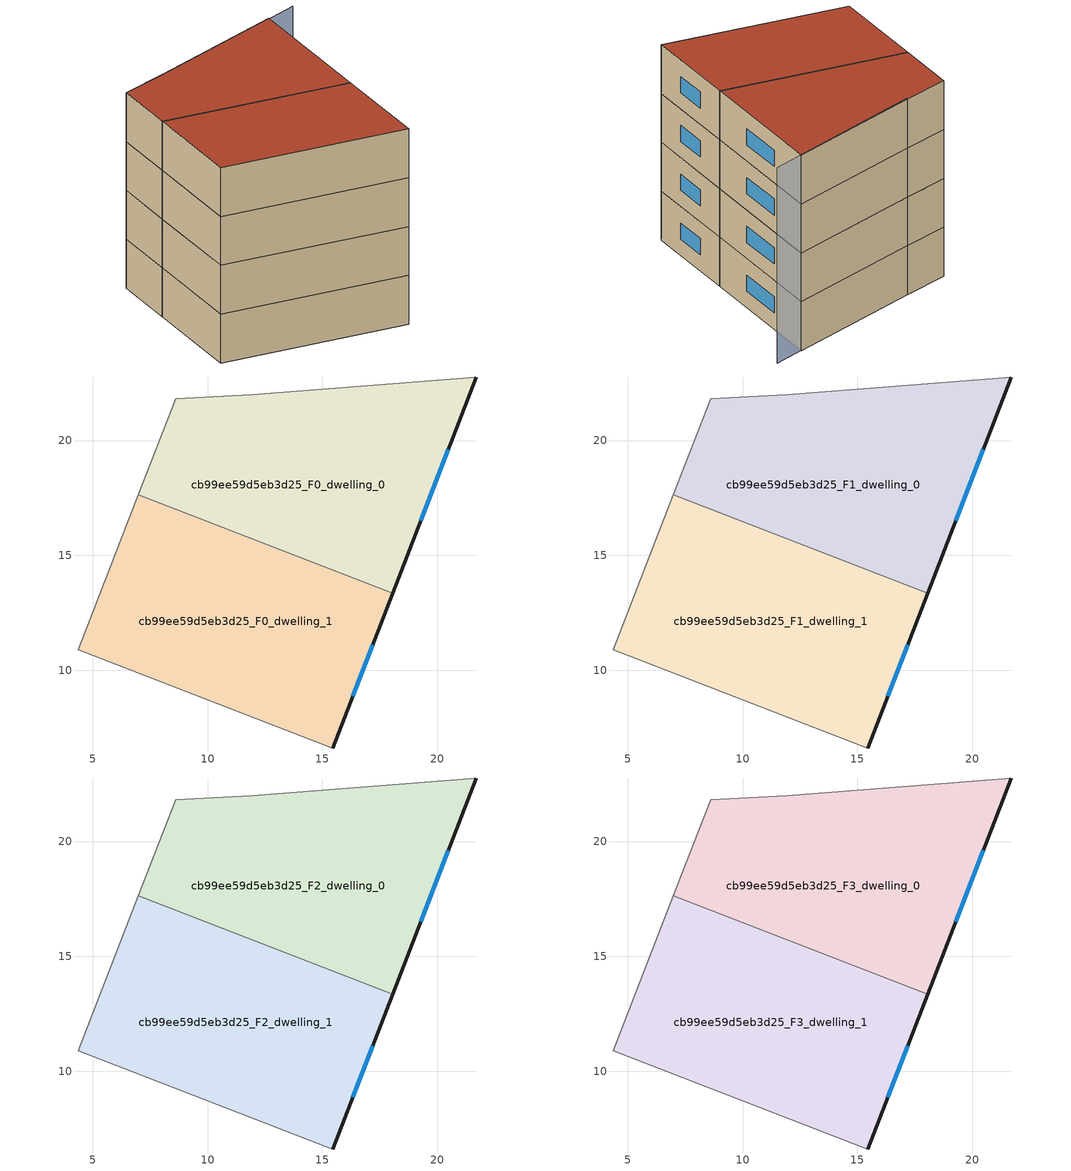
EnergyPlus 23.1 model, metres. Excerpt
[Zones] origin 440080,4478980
cb99ee59d5eb3d25_F0_dwelling_0
 floor ground (EU_floor_Construction): 21.7,22.76 18.06,13.36 6.99,17.65 8.62,21.82 11.92,22 z0
 wall outside (EU_wall_Construction): 18.06,13.36 21.7,22.76 z0:3
 wall adiabatic (EU_wall_Construction): 21.7,22.76 11.92,22 8.62,21.82 6.99,17.65 z0:3
 wall to cb99ee59d5eb3d25_F0_dwelling_1 (EU_wall_Construction): 6.99,17.65 18.06,13.36 z0:3
 window (EU_Window_Construction): 19.28,16.51 20.48,19.62 z1:2
cb99ee59d5eb3d25_F0_dwelling_1
 floor ground (EU_floor_Construction): 18.06,13.36 15.45,6.62 4.37,10.89 6.99,17.65 z0
 wall outside (EU_wall_Construction): 15.45,6.62 18.06,13.36 z0:3
 wall adiabatic (EU_wall_Construction): 6.99,17.65 4.37,10.89 15.45,6.62 z0:3
 window (EU_Window_Construction): 16.32,8.87 17.19,11.11 z1:2
cb99ee59d5eb3d25_F1_dwelling_0
 floor to cb99ee59d5eb3d25_F0_dwelling_0 (EU_floor_Construction): 21.7,22.76 18.06,13.36 6.99,17.65 8.62,21.82 11.92,22 z3
 wall outside (EU_wall_Construction): 18.06,13.36 21.7,22.76 z3:6
 wall adiabatic (EU_wall_Construction): 21.7,22.76 11.92,22 8.62,21.82 6.99,17.65 z3:6
 wall to cb99ee59d5eb3d25_F1_dwelling_1 (EU_wall_Construction): 6.99,17.65 18.06,13.36 z3:6
 window (EU_Window_Construction): 19.28,16.51 20.48,19.62 z4:5
cb99ee59d5eb3d25_F1_dwelling_1
 floor to cb99ee59d5eb3d25_F0_dwelling_1 (EU_floor_Construction): 18.06,13.36 15.45,6.62 4.37,10.89 6.99,17.65 z3
 wall outside (EU_wall_Construction): 15.45,6.62 18.06,13.36 z3:6
 wall adiabatic (EU_wall_Construction): 6.99,17.65 4.37,10.89 15.45,6.62 z3:6
 window (EU_Window_Construction): 16.32,8.87 17.19,11.11 z4:5
cb99ee59d5eb3d25_F2_dwelling_0
 floor to cb99ee59d5eb3d25_F1_dwelling_0 (EU_floor_Construction): 21.7,22.76 18.06,13.36 6.99,17.65 8.62,21.82 11.92,22 z6
 wall outside (EU_wall_Construction): 18.06,13.36 21.7,22.76 z6:9
 wall adiabatic (EU_wall_Construction): 21.7,22.76 11.92,22 8.62,21.82 6.99,17.65 z6:9
 wall to cb99ee59d5eb3d25_F2_dwelling_1 (EU_wall_Construction): 6.99,17.65 18.06,13.36 z6:9
 window (EU_Window_Construction): 19.28,16.51 20.48,19.62 z7:8
cb99ee59d5eb3d25_F2_dwelling_1
 floor to cb99ee59d5eb3d25_F1_dwelling_1 (EU_floor_Construction): 18.06,13.36 15.45,6.62 4.37,10.89 6.99,17.65 z6
 wall outside (EU_wall_Construction): 15.45,6.62 18.06,13.36 z6:9
 wall adiabatic (EU_wall_Construction): 6.99,17.65 4.37,10.89 15.45,6.62 z6:9
 window (EU_Window_Construction): 16.32,8.87 17.19,11.11 z7:8
cb99ee59d5eb3d25_F3_dwelling_0
 floor to cb99ee59d5eb3d25_F2_dwelling_0 (EU_floor_Construction): 21.7,22.76 18.06,13.36 6.99,17.65 8.62,21.82 11.92,22 z9
 wall outside (EU_wall_Construction): 18.06,13.36 21.7,22.76 z9:12
 wall adiabatic (EU_wall_Construction): 21.7,22.76 11.92,22 8.62,21.82 6.99,17.65 z9:12
 wall to cb99ee59d5eb3d25_F3_dwelling_1 (EU_wall_Construction): 6.99,17.65 18.06,13.36 z9:12
 window (EU_Window_Construction): 19.28,16.51 20.48,19.62 z10:11
 roof outside (EU_roof_Construction): 18.06,13.36 21.7,22.76 11.92,22 8.62,21.82 6.99,17.65 z12
cb99ee59d5eb3d25_F3_dwelling_1
 floor to cb99ee59d5eb3d25_F2_dwelling_1 (EU_floor_Construction): 18.06,13.36 15.45,6.62 4.37,10.89 6.99,17.65 z9
 wall outside (EU_wall_Construction): 15.45,6.62 18.06,13.36 z9:12
 wall adiabatic (EU_wall_Construction): 6.99,17.65 4.37,10.89 15.45,6.62 z9:12
 window (EU_Window_Construction): 16.32,8.87 17.19,11.11 z10:11
 roof outside (EU_roof_Construction): 15.45,6.62 18.06,13.36 6.99,17.65 4.37,10.89 z12
shading: 23.88,22.91 11.79,21.88 z0:12
[Building]
EU S2 Campaign: North Axis=0; Terrain=City; Solar Distribution=FullExterior
[Site:Location]
Madrid: Latitude=40.5; Longitude=-3.5; Time Zone=1; Elevation=609
[SizingPeriod:WeatherFileDays]
AnnualSizingPeriod: Begin Month=1; Begin Day of Month=1; End Month=12; End Day of Month=31; Day of Week for Start Day=Monday; Use Weather File Daylight Saving Period=No; Use Weather File Rain and Snow Indicators=No
[MATERIAL]
EU_InternalMass_Material: Roughness=MediumRough; Thickness=0.1; Conductivity=1; Density=1800; Specific Heat=900; Thermal Absorptance=0.9; Solar Absorptance=0.7; Visible Absorptance=0.7
[MATERIAL:NOMASS] Roughness=MediumRough; Thermal Absorptance=0.9; Solar Absorptance=0.7; Visible Absorptance=0.7
Name | Thermal Resistance
EU_wall_NoMass | 0.459673
EU_roof_NoMass | 0.495815
EU_floor_NoMass | 0.788942
[WINDOWMATERIAL:SIMPLEGLAZINGSYSTEM]
EU_Window_SimpleGlazing: UFactor=4.26103; Solar Heat Gain Coefficient=0.85; Visible Transmittance=0.85
[CONSTRUCTION]
EU_wall_Construction: EU_wall_NoMass
EU_roof_Construction: EU_roof_NoMass
EU_floor_Construction: EU_floor_NoMass
EU_InternalMass_Construction: EU_InternalMass_Material
EU_Window_Construction: EU_Window_SimpleGlazing
[ZONE] Type=1; Multiplier=1; Ceiling Height=autocalculate; Floor Area=autocalculate; Part of Total Floor Area=Yes
Name | Volume
cb99ee59d5eb3d25_F0_dwelling_0 | 257.833
cb99ee59d5eb3d25_F1_dwelling_0; cb99ee59d5eb3d25_F2_dwelling_0; cb99ee59d5eb3d25_F3_dwelling_0; cb99ee59d5eb3d25_F0_dwelling_1; cb99ee59d5eb3d25_F1_dwelling_1; cb99ee59d5eb3d25_F2_dwelling_1; cb99ee59d5eb3d25_F3_dwelling_1 | 257.832
[INTERNALMASS] Construction=EU_InternalMass_Construction
Name | Zone or ZoneList | Surface Area
cb99ee59d5eb3d25_F0_dwelling_0_EU_InternalMass | cb99ee59d5eb3d25_F0_dwelling_0 | 85.9441
cb99ee59d5eb3d25_F0_dwelling_1_EU_InternalMass | cb99ee59d5eb3d25_F0_dwelling_1 | 85.9439
cb99ee59d5eb3d25_F1_dwelling_0_EU_InternalMass | cb99ee59d5eb3d25_F1_dwelling_0 | 85.9441
cb99ee59d5eb3d25_F1_dwelling_1_EU_InternalMass | cb99ee59d5eb3d25_F1_dwelling_1 | 85.9439
cb99ee59d5eb3d25_F2_dwelling_0_EU_InternalMass | cb99ee59d5eb3d25_F2_dwelling_0 | 85.9441
cb99ee59d5eb3d25_F2_dwelling_1_EU_InternalMass | cb99ee59d5eb3d25_F2_dwelling_1 | 85.9439
cb99ee59d5eb3d25_F3_dwelling_0_EU_InternalMass | cb99ee59d5eb3d25_F3_dwelling_0 | 85.9441
cb99ee59d5eb3d25_F3_dwelling_1_EU_InternalMass | cb99ee59d5eb3d25_F3_dwelling_1 | 85.9439
[OTHEREQUIPMENT] Fuel Type=Electricity; Design Level Calculation Method=Watts/Area; Power per Zone Floor Area=1; Fraction Latent=0; Fraction Radiant=0; Fraction Lost=0; Carbon Dioxide Generation Rate=0; EndUse Subcategory=EU_Step8_InternalGains
Name | Zone or ZoneList or Space or SpaceList | Schedule
EU_Step8_InternalGain_cb99ee59d5eb3d25_F0_dwelling_0_f000 | cb99ee59d5eb3d25_F0_dwelling_0 | EU_Step8_GainSchedule_cb99ee59d5eb3d25_F0_dwelling_0_f000
EU_Step8_InternalGain_cb99ee59d5eb3d25_F0_dwelling_1_f000 | cb99ee59d5eb3d25_F0_dwelling_1 | EU_Step8_GainSchedule_cb99ee59d5eb3d25_F0_dwelling_1_f000
EU_Step8_InternalGain_cb99ee59d5eb3d25_F1_dwelling_0_f000 | cb99ee59d5eb3d25_F1_dwelling_0 | EU_Step8_GainSchedule_cb99ee59d5eb3d25_F1_dwelling_0_f000
EU_Step8_InternalGain_cb99ee59d5eb3d25_F1_dwelling_1_f000 | cb99ee59d5eb3d25_F1_dwelling_1 | EU_Step8_GainSchedule_cb99ee59d5eb3d25_F1_dwelling_1_f000
EU_Step8_InternalGain_cb99ee59d5eb3d25_F2_dwelling_0_f000 | cb99ee59d5eb3d25_F2_dwelling_0 | EU_Step8_GainSchedule_cb99ee59d5eb3d25_F2_dwelling_0_f000
EU_Step8_InternalGain_cb99ee59d5eb3d25_F2_dwelling_1_f000 | cb99ee59d5eb3d25_F2_dwelling_1 | EU_Step8_GainSchedule_cb99ee59d5eb3d25_F2_dwelling_1_f000
EU_Step8_InternalGain_cb99ee59d5eb3d25_F3_dwelling_0_f000 | cb99ee59d5eb3d25_F3_dwelling_0 | EU_Step8_GainSchedule_cb99ee59d5eb3d25_F3_dwelling_0_f000
EU_Step8_InternalGain_cb99ee59d5eb3d25_F3_dwelling_1_f000 | cb99ee59d5eb3d25_F3_dwelling_1 | EU_Step8_GainSchedule_cb99ee59d5eb3d25_F3_dwelling_1_f000
[ZONEVENTILATION:DESIGNFLOWRATE] Schedule=EU_AlwaysOn; Design Flow Rate Calculation Method=AirChanges/Hour; Air Changes per Hour=0.719161; Ventilation Type=Natural; Fan Pressure Rise=0; Fan Total Efficiency=1; Constant Term Coefficient=1; Temperature Term Coefficient=0; Velocity Term Coefficient=0; Velocity Squared Term Coefficient=0; Minimum Indoor Temperature=-100; Maximum Indoor Temperature=100; Delta Temperature=-100; Minimum Outdoor Temperature=-100; Maximum Outdoor Temperature=100; Maximum Wind Speed=40
Name | Zone or ZoneList or Space or SpaceList
EU_ConstantAir_cb99ee59d5eb3d25_F0_dwelling_0 | cb99ee59d5eb3d25_F0_dwelling_0
EU_ConstantAir_cb99ee59d5eb3d25_F0_dwelling_1 | cb99ee59d5eb3d25_F0_dwelling_1
EU_ConstantAir_cb99ee59d5eb3d25_F1_dwelling_0 | cb99ee59d5eb3d25_F1_dwelling_0
EU_ConstantAir_cb99ee59d5eb3d25_F1_dwelling_1 | cb99ee59d5eb3d25_F1_dwelling_1
EU_ConstantAir_cb99ee59d5eb3d25_F2_dwelling_0 | cb99ee59d5eb3d25_F2_dwelling_0
EU_ConstantAir_cb99ee59d5eb3d25_F2_dwelling_1 | cb99ee59d5eb3d25_F2_dwelling_1
EU_ConstantAir_cb99ee59d5eb3d25_F3_dwelling_0 | cb99ee59d5eb3d25_F3_dwelling_0
EU_ConstantAir_cb99ee59d5eb3d25_F3_dwelling_1 | cb99ee59d5eb3d25_F3_dwelling_1
[HVACTEMPLATE:THERMOSTAT] Constant Heating Setpoint=20; Constant Cooling Setpoint=50
EU_HeatOnly_cb99ee59d5eb3d25_F0_dwelling_0; EU_HeatOnly_cb99ee59d5eb3d25_F0_dwelling_1; EU_HeatOnly_cb99ee59d5eb3d25_F1_dwelling_0; EU_HeatOnly_cb99ee59d5eb3d25_F1_dwelling_1; EU_HeatOnly_cb99ee59d5eb3d25_F2_dwelling_0; EU_HeatOnly_cb99ee59d5eb3d25_F2_dwelling_1; EU_HeatOnly_cb99ee59d5eb3d25_F3_dwelling_0; EU_HeatOnly_cb99ee59d5eb3d25_F3_dwelling_1
[HVACTEMPLATE:ZONE:IDEALLOADSAIRSYSTEM] System Availability Schedule=EU_AlwaysOn; Maximum Heating Supply Air Temperature=50; Minimum Cooling Supply Air Temperature=13; Maximum Heating Supply Air Humidity Ratio=0.0156; Minimum Cooling Supply Air Humidity Ratio=0.0077; Heating Limit=NoLimit; Cooling Limit=NoLimit; Heating Availability Schedule=EU_AlwaysOn; Cooling Availability Schedule=EU_CoolingOff; Dehumidification Control Type=ConstantSensibleHeatRatio; Cooling Sensible Heat Ratio=0.7; Dehumidification Setpoint=60; Humidification Control Type=None; Humidification Setpoint=30; Outdoor Air Method=None; Outdoor Air Flow Rate per Person=0.00944; Outdoor Air Flow Rate per Zone Floor Area=0; Outdoor Air Flow Rate per Zone=0; Demand Controlled Ventilation Type=None; Outdoor Air Economizer Type=NoEconomizer; Heat Recovery Type=None; Sensible Heat Recovery Effectiveness=0.7; Latent Heat Recovery Effectiveness=0.65
Name | Template Thermostat
cb99ee59d5eb3d25_F0_dwelling_0 | EU_HeatOnly_cb99ee59d5eb3d25_F0_dwelling_0
cb99ee59d5eb3d25_F0_dwelling_1 | EU_HeatOnly_cb99ee59d5eb3d25_F0_dwelling_1
cb99ee59d5eb3d25_F1_dwelling_0 | EU_HeatOnly_cb99ee59d5eb3d25_F1_dwelling_0
cb99ee59d5eb3d25_F1_dwelling_1 | EU_HeatOnly_cb99ee59d5eb3d25_F1_dwelling_1
cb99ee59d5eb3d25_F2_dwelling_0 | EU_HeatOnly_cb99ee59d5eb3d25_F2_dwelling_0
cb99ee59d5eb3d25_F2_dwelling_1 | EU_HeatOnly_cb99ee59d5eb3d25_F2_dwelling_1
cb99ee59d5eb3d25_F3_dwelling_0 | EU_HeatOnly_cb99ee59d5eb3d25_F3_dwelling_0
cb99ee59d5eb3d25_F3_dwelling_1 | EU_HeatOnly_cb99ee59d5eb3d25_F3_dwelling_1
[SIZING:ZONE] Zone Cooling Design Supply Air Temperature Input Method=SupplyAirTemperature; Zone Cooling Design Supply Air Temperature=13; Zone Heating Design Supply Air Temperature Input Method=SupplyAirTemperature; Zone Heating Design Supply Air Temperature=50; Zone Cooling Design Supply Air Humidity Ratio=0.008; Zone Heating Design Supply Air Humidity Ratio=0.008; Cooling Design Air Flow Method=DesignDay; Cooling Design Air Flow Rate=0; Cooling Minimum Air Flow per Zone Floor Area=0.000762; Cooling Minimum Air Flow=0; Cooling Minimum Air Flow Fraction=0.2; Heating Design Air Flow Method=DesignDay; Heating Design Air Flow Rate=0; Heating Maximum Air Flow per Zone Floor Area=0.002032; Heating Maximum Air Flow=0.141576; Heating Maximum Air Flow Fraction=0.3; Account for Dedicated Outdoor Air System=No; Dedicated Outdoor Air System Control Strategy=NeutralSupplyAir; Dedicated Outdoor Air Low Setpoint Temperature for Design=autosize; Dedicated Outdoor Air High Setpoint Temperature for Design=autosize; Zone Load Sizing Method=Sensible Load Only No Latent Load; Zone Latent Cooling Design Supply Air Humidity Ratio Input Method=HumidityRatioDifference; Zone Cooling Design Supply Air Humidity Ratio Difference=0.005; Zone Latent Heating Design Supply Air Humidity Ratio Input Method=HumidityRatioDifference; Zone Humidification Design Supply Air Humidity Ratio Difference=0.005
cb99ee59d5eb3d25_F0_dwelling_0; cb99ee59d5eb3d25_F0_dwelling_1; cb99ee59d5eb3d25_F1_dwelling_0; cb99ee59d5eb3d25_F1_dwelling_1; cb99ee59d5eb3d25_F2_dwelling_0; cb99ee59d5eb3d25_F2_dwelling_1; cb99ee59d5eb3d25_F3_dwelling_0; cb99ee59d5eb3d25_F3_dwelling_1
[SCHEDULE:CONSTANT]
Name | Hourly Value
EU_AlwaysOn | 1
EU_CoolingOff | 0
[SCHEDULE:FILE] Column Number=1; Rows to Skip at Top=0; Number of Hours of Data=8760; Column Separator=Comma; Interpolate to Timestep=No; Minutes per Item=60; Adjust Schedule for Daylight Savings=Yes
Name | File
EU_Step8_GainSchedule_cb99ee59d5eb3d25_F0_dwelling_0_f000 | ../../schedules/cb99ee59d5eb3d25/cb99ee59d5eb3d25_F0_dwelling_0_f000_gain.csv
EU_Step8_GainSchedule_cb99ee59d5eb3d25_F0_dwelling_1_f000 | ../../schedules/cb99ee59d5eb3d25/cb99ee59d5eb3d25_F0_dwelling_1_f000_gain.csv
EU_Step8_GainSchedule_cb99ee59d5eb3d25_F1_dwelling_0_f000 | ../../schedules/cb99ee59d5eb3d25/cb99ee59d5eb3d25_F1_dwelling_0_f000_gain.csv
EU_Step8_GainSchedule_cb99ee59d5eb3d25_F1_dwelling_1_f000 | ../../schedules/cb99ee59d5eb3d25/cb99ee59d5eb3d25_F1_dwelling_1_f000_gain.csv
EU_Step8_GainSchedule_cb99ee59d5eb3d25_F2_dwelling_0_f000 | ../../schedules/cb99ee59d5eb3d25/cb99ee59d5eb3d25_F2_dwelling_0_f000_gain.csv
EU_Step8_GainSchedule_cb99ee59d5eb3d25_F2_dwelling_1_f000 | ../../schedules/cb99ee59d5eb3d25/cb99ee59d5eb3d25_F2_dwelling_1_f000_gain.csv
EU_Step8_GainSchedule_cb99ee59d5eb3d25_F3_dwelling_0_f000 | ../../schedules/cb99ee59d5eb3d25/cb99ee59d5eb3d25_F3_dwelling_0_f000_gain.csv
EU_Step8_GainSchedule_cb99ee59d5eb3d25_F3_dwelling_1_f000 | ../../schedules/cb99ee59d5eb3d25/cb99ee59d5eb3d25_F3_dwelling_1_f000_gain.csv
